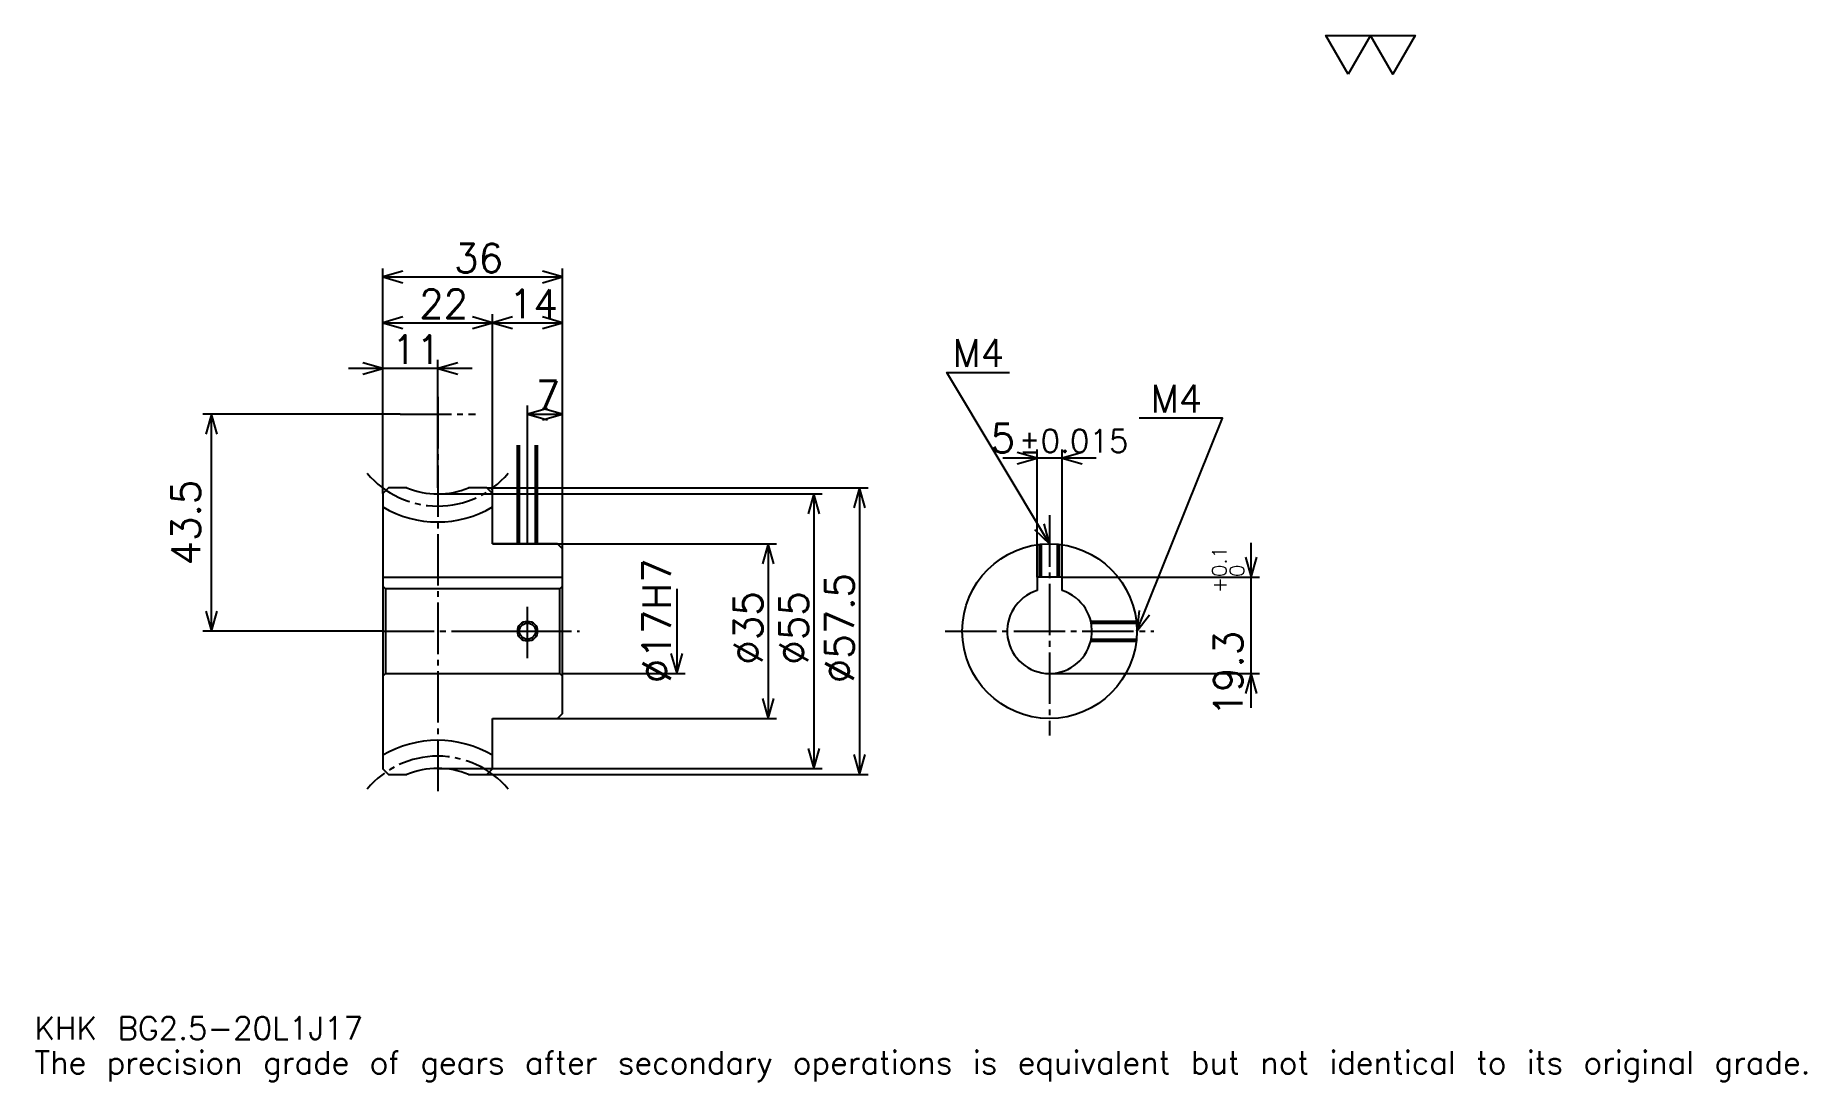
# Model space of a CAD drawing. Extents: x 12 to 367, y 4 to 214.
import ezdxf

# ---------------------------------------------------------------- set-up
doc = ezdxf.new("R2010")
doc.units = 0
doc.linetypes.add('DASHDOT', pattern=[13.741935, 10.306452, -1.145161, 1.145161, -1.145161])
doc.layers.get('0').update_dxf_attribs({"linetype": 'CONTINUOUS'})
doc.layers.add('DASHDOT', color=6, linetype='DASHDOT')
doc.styles.add('KANJI', font='TXT', dxfattribs={"bigfont": 'BIGFONT'})

msp = doc.modelspace()

# ---------------------------------------------------------------- linework, layer by layer
at = {"color": 5}
for p, q in [((81.30645, 123.225815), (81.30645, 167.177429)), ((117.30645, 123.225815), (117.30645, 167.177429)), ((81.30645, 165.459686), (117.30645, 165.459686)), ((81.30645, 156.298401), (103.30645, 156.298401)), ((103.30645, 123.225815), (103.30645, 158.016144)), ((103.30645, 156.298401), (117.30645, 156.298401)), ((99.177414, 147.1371), (74.435486, 147.1371)), ((92.30645, 123.225815), (92.30645, 148.854843)), ((110.30645, 123.225815), (110.30645, 139.693558)), ((84.741936, 137.975815), (45.233871, 137.975815)), ((46.951611, 94.475815), (46.951611, 137.975815)), ((110.30645, 137.975815), (117.30645, 137.975815)), ((224.338715, 129.153229), (205.596771, 129.153229)), ((212.467743, 105.275818), (212.467743, 130.870972)), ((217.467743, 105.275818), (217.467743, 130.870972)), ((81.30645, 122.080658), (81.30645, 123.225815)), ((92.30645, 121.975815), (117.30645, 121.975815)), ((102.161285, 123.225815), (117.30645, 123.225815)), ((103.30645, 122.080658), (103.30645, 123.225815)), ((110.30645, 111.975815), (110.30645, 123.225815)), ((110.30645, 111.975815), (110.30645, 123.225815)), ((117.30645, 123.225815), (178.572571, 123.225815)), ((117.30645, 110.975815), (117.30645, 123.225815)), ((117.30645, 121.975815), (169.411285, 121.975815)), ((167.693542, 121.975815), (167.693542, 66.975815)), ((176.854828, 123.225815), (176.854828, 65.725815)), ((103.30645, 111.975815), (117.30645, 111.975815)), ((117.30645, 111.975815), (160.25, 111.975815)), ((158.532257, 111.975815), (158.532257, 76.975815)), ((255.370972, 79.104851), (255.370972, 112.146782)), ((217.467743, 105.275818), (257.088715, 105.275818)), ((140.209671, 102.975815), (140.209671, 85.975815)), ((81.30645, 94.475815), (45.233868, 94.475815)), ((117.30645, 85.975815), (141.927414, 85.975815)), ((214.967743, 85.975815), (257.088715, 85.975815)), ((103.30645, 76.975815), (117.30645, 76.975815)), ((117.30645, 76.975815), (160.25, 76.975815)), ((92.30645, 66.975815), (117.30645, 66.975815)), ((102.161285, 65.725815), (117.30645, 65.725815)), ((117.30645, 66.975815), (169.411285, 66.975815)), ((117.30645, 65.725815), (178.572571, 65.725815))]:
    msp.add_line(p, q, dxfattribs=at)
at = {"color": 4}
for p, q in [((81.30645, 105.275818), (117.30645, 105.275818)), ((117.30645, 103.475815), (116.80645, 102.975815)), ((81.30645, 85.475815), (81.80645, 85.975815)), ((117.30645, 85.475815), (116.80645, 85.975815))]:
    msp.add_line(p, q, dxfattribs=at)
at = {"color": 7}
msp.add_lwpolyline([(274.838715, 206.129028), (270.372589, 213.870316), (288.237091, 213.870316), (283.770966, 206.129028), (279.30484, 213.870316), (274.838715, 206.129028)], dxfattribs=at)
at = {"color": 5}
for points in [[(85.314514, 166.604858), (81.30645, 165.459686), (85.314514, 164.314514)], [(113.298386, 164.314514), (117.30645, 165.459686), (113.298386, 166.604858)], [(85.314514, 157.443558), (81.30645, 156.298401), (85.314514, 155.153229)], [(99.298386, 155.153229), (103.30645, 156.298401), (99.298386, 157.443558)], [(107.314514, 157.443558), (103.30645, 156.298401), (107.314514, 155.153229)], [(113.298386, 155.153229), (117.30645, 156.298401), (113.298386, 157.443558)], [(77.298386, 145.991943), (81.30645, 147.1371), (77.298386, 148.282257)], [(96.314514, 148.282257), (92.30645, 147.1371), (96.314514, 145.991943)], [(214.967743, 111.975815), (194.354828, 146.330658), (206.951614, 146.330658)], [(114.314514, 139.120972), (110.30645, 137.975815), (114.314514, 136.830658)], [(113.298386, 136.830658), (117.30645, 137.975815), (113.298386, 139.120972)], [(48.096771, 133.967743), (46.951611, 137.975815), (45.80645, 133.967743)], [(232.467743, 94.475815), (249.645172, 137.169373), (232.925812, 137.169373)], [(208.459671, 128.008072), (212.467743, 129.153229), (208.459671, 130.298401)], [(221.4758, 130.298401), (217.467743, 129.153229), (221.4758, 128.008072)], [(168.838715, 117.967751), (167.693542, 121.975815), (166.548386, 117.967751)], [(178, 119.217751), (176.854828, 123.225815), (175.709671, 119.217751)], [(211.923645, 114.823517), (214.967743, 111.975815), (213.887573, 116.001884)], [(159.677429, 107.967751), (158.532257, 111.975815), (157.387085, 107.967751)], [(254.2258, 109.283882), (255.370972, 105.275818), (256.516113, 109.283882)], [(45.80645, 98.483879), (46.951611, 94.475815), (48.096771, 98.483879)], [(232.901398, 98.621643), (232.467743, 94.475815), (235.026184, 97.766754)], [(139.064514, 89.983879), (140.209671, 85.975815), (141.354828, 89.983879)], [(256.516113, 81.967751), (255.370972, 85.975815), (254.2258, 81.967751)], [(157.387085, 80.983879), (158.532257, 76.975815), (159.677429, 80.983879)], [(166.548386, 70.983879), (167.693542, 66.975815), (168.838715, 70.983879)], [(175.709671, 69.733879), (176.854828, 65.725815), (178, 69.733879)]]:
    msp.add_lwpolyline(points, dxfattribs=at)
at = {"color": 4}
for points in [[(108.30645, 111.975815), (108.30645, 131.775818)], [(108.686447, 111.975815), (108.686447, 131.775818)], [(111.926453, 111.975815), (111.926453, 131.775818)], [(112.30645, 111.975815), (112.30645, 131.775818)], [(86.106651, 123.225815), (82.451614, 123.225815), (81.30645, 122.080658), (81.30645, 85.475815)], [(103.30645, 111.975815), (103.30645, 122.080658), (102.161285, 123.225815), (98.506248, 123.225815)], [(103.30645, 76.975815), (116.30645, 76.975815), (117.30645, 77.975815), (117.30645, 110.975815), (116.30645, 111.975815), (103.30645, 111.975815)], [(212.967743, 105.275818), (212.967743, 111.861153)], [(213.347748, 105.275818), (213.347748, 111.900673)], [(216.587738, 105.275818), (216.587738, 111.900673)], [(216.967743, 105.275818), (216.967743, 111.861153)], [(81.30645, 103.475815), (81.80645, 102.975815), (81.80645, 85.975815), (116.80645, 85.975815), (116.80645, 102.975815), (81.80645, 102.975815)], [(217.467743, 102.599854), (217.467743, 105.275818), (212.467743, 105.275818), (212.467743, 102.599854)], [(223.229095, 96.475815), (232.353088, 96.475815)], [(223.31192, 96.095818), (232.392578, 96.095818)], [(223.229095, 92.475815), (232.353088, 92.475815)], [(223.31192, 92.855812), (232.392578, 92.855812)], [(81.30645, 85.475815), (81.30645, 66.870972), (82.451614, 65.725815), (86.106651, 65.725815)], [(98.506248, 65.725815), (102.161285, 65.725815), (103.30645, 66.870972), (103.30645, 76.975815)]]:
    msp.add_lwpolyline(points, dxfattribs=at)
for centre, radius in [((214.967743, 94.475815), 17.5), ((110.30645, 94.475815), 1.62)]:
    msp.add_circle(centre, radius, dxfattribs=at)
at = {"color": 7}
msp.add_circle((110.30645, 94.475815), 2, dxfattribs=at)
at = {"color": 4}
for centre, radius, start, end in [((92.30645, 137.975815), 16, 247.20175188, 292.79824812), ((92.30645, 137.975815), 21.625, 239.42468661, 300.57531339), ((214.967743, 94.475815), 8.5, 107.10463483, 72.89536517), ((92.30645, 50.975815), 21.625, 59.42468661, 120.57531339), ((92.30645, 50.975815), 16, 67.20175188, 112.79824812)]:
    msp.add_arc(centre, radius, start, end, dxfattribs=at)
at = {"layer": 'DASHDOT', "color": 7}
for p, q in [((92.30645, 141.411301), (92.30645, 62.290333)), ((84.741936, 137.975815), (99.870964, 137.975815)), ((214.967743, 117.701622), (214.967743, 73.540329)), ((81.30645, 94.475815), (120.741928, 94.475815)), ((194.032257, 94.475815), (235.903229, 94.475815))]:
    msp.add_line(p, q, dxfattribs=at)
for points in [[(110.30645, 115.411301), (110.30645, 128.340332)], [(110.30645, 89.040329), (110.30645, 99.911301)], [(104.870964, 94.475815), (115.741936, 94.475815)]]:
    msp.add_lwpolyline(points, dxfattribs=at)
for centre, start, end in [((92.30645, 137.975815), 220.00000049, 319.99999951), ((92.30645, 50.975815), 40.00000049, 139.99999951)]:
    msp.add_arc(centre, 18.445, start, end, dxfattribs=at)

# ---------------------------------------------------------------- texts
at = {"color": 7, "style": 'KANJI'}
for s, height, p in [('36', 5.725806, (95.584679, 166.375824)), ('22', 5.725806, (88.584679, 157.214523)), ('14', 5.725806, (106.584671, 157.214523)), ('11', 5.725806, (83.084679, 148.053238)), ('M4', 5.496774, (195.5, 147.475815)), ('7', 5.725806, (111.945564, 138.891937)), ('M4', 5.496774, (235.216125, 138.314529)), ('5', 5.725806, (203.148529, 130.298401)), ('%%p0.015', 4.580645, (208.816376, 130.298401)), ('KHK BG2.5-20L1J17', 4.580645, (11.451612, 12.596774)), ('The precision grade of gears after secondary operations is equivalent but not identical to its original grade.', 4.580645, (11.451612, 5.725806))]:
    msp.add_text(s, height=height, dxfattribs=at).set_placement(p)
for s, height, p in [('43.5', 5.725806, (44.661289, 107.637108)), ('0.1', 2.862903, (250.446777, 105.359497)), ('%%c17H7', 5.725806, (139.064514, 84.026215)), ('0', 2.862903, (253.996765, 105.359497)), ('%%c57.5', 5.725806, (175.709671, 84.026215)), ('+', 2.862903, (250.446777, 102.153046)), ('%%c35', 5.725806, (157.387085, 87.747993)), ('%%c55', 5.725806, (166.548386, 87.747993)), ('19.3', 5.725806, (253.653229, 77.369492))]:
    msp.add_text(s, height=height, rotation=90, dxfattribs=at).set_placement(p)

doc.saveas('drawing.dxf')
